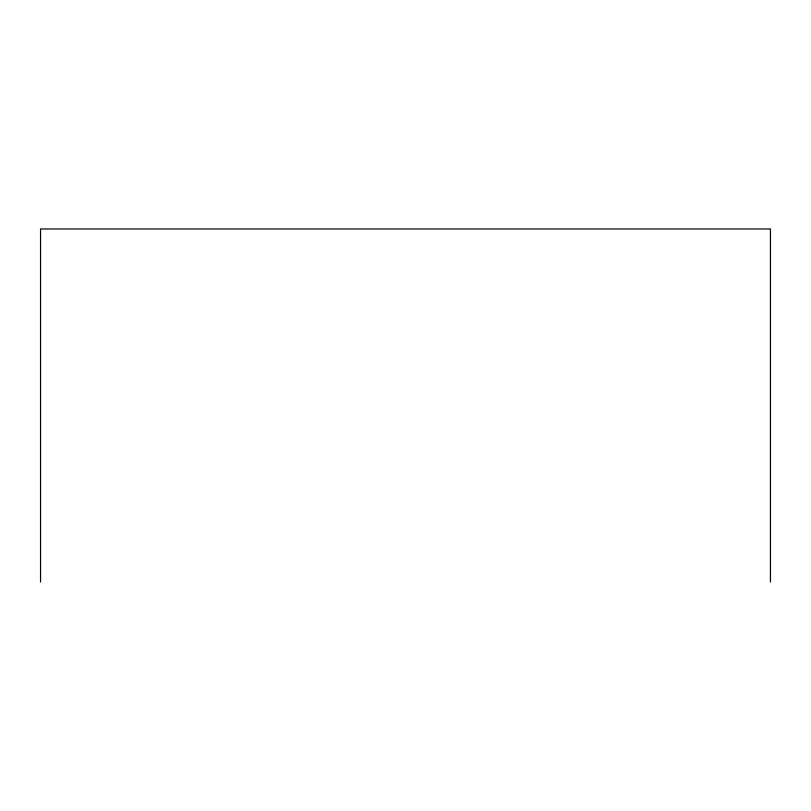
<?xml version="1.0" encoding="UTF-8"?>
<svg xmlns="http://www.w3.org/2000/svg" width="811" height="811" viewBox="0 0 811 811"><rect width="100%" height="100%" fill="white"/><g stroke="black" fill="none" stroke-linecap="round" stroke-linejoin="round"><path stroke-width="1.22" d="M770.45 582.024L770.45 228.976L40.55 228.976L40.55 582.024"/></g></svg>
